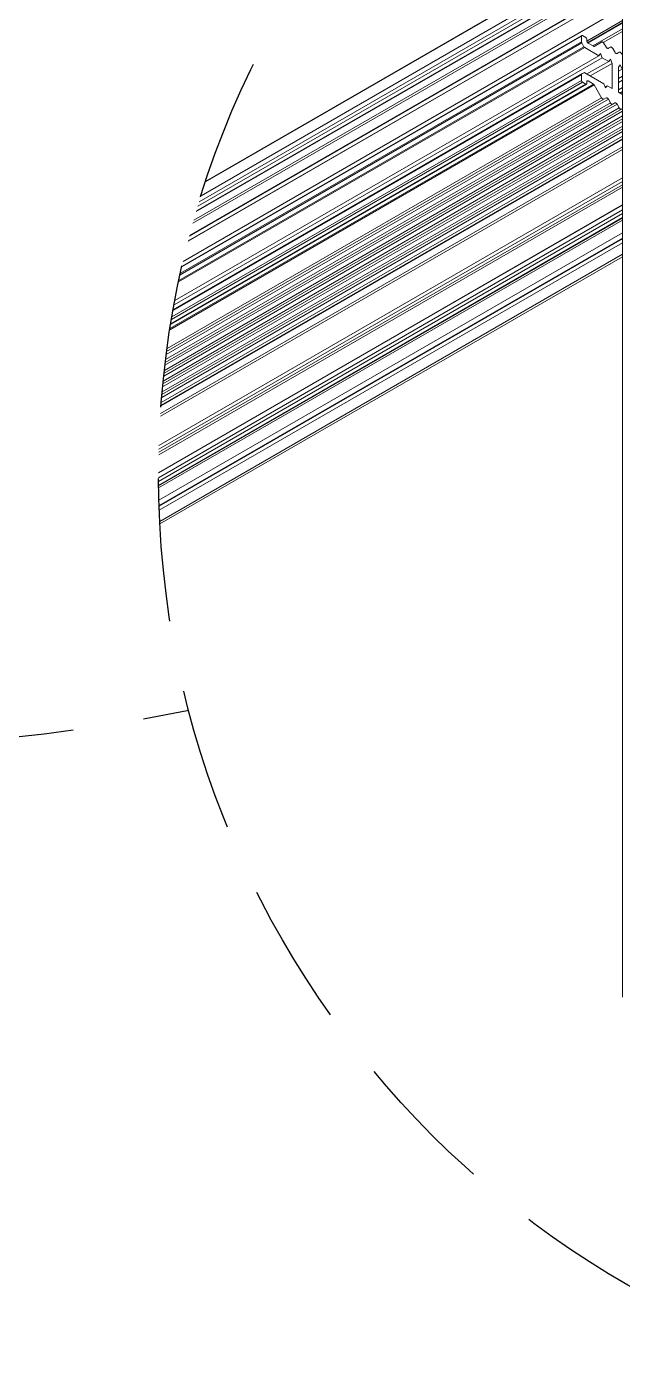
# Model space of a CAD drawing. Header units: millimetres. Extents: x 39 to 459, y 26 to 647.
# Drawn here: x 127.7 to 154.2, y 76.9 to 135.6 of the extents above; entities that cross this region are included whole.
import ezdxf

# ---------------------------------------------------------------- set-up
doc = ezdxf.new("R2010")
doc.units = ezdxf.units.MM
doc.linetypes.add('DASH2', pattern=[19.05, 12.7, -6.35])
doc.layers.add('ANTET', color=7, linetype='Continuous')

msp = doc.modelspace()

# ---------------------------------------------------------------- linework, layer by layer
at = {"color": 7, "linetype": 'Continuous', "lineweight": 15}
for p, q in [((154.197, 151.587), (154.197, 92.544)), ((154.197, 139.446), (135.695, 128.768)), ((135.273, 127.413), (154.197, 138.334)), ((154.197, 137.45), (134.979, 126.359)), ((152.658, 134.896), (154.197, 135.784)), ((152.372, 135.201), (134.635, 124.964)), ((152.387, 135.232), (134.642, 124.991)), ((152.372, 135.201), (152.372, 134.949)), ((152.566, 135.145), (152.421, 135.229)), ((152.615, 134.977), (152.615, 135.061)), ((152.518, 134.697), (134.488, 124.29)), ((152.484, 134.733), (134.501, 124.354)), ((152.387, 134.901), (134.556, 124.61)), ((152.372, 134.949), (134.57, 124.675)), ((152.387, 134.901), (152.484, 134.733)), ((152.518, 134.697), (153.144, 134.335)), ((152.906, 134.753), (152.664, 134.893)), ((153.269, 134.939), (152.938, 134.748)), ((153.269, 134.939), (152.941, 134.749)), ((153.144, 134.335), (153.222, 134.431)), ((153.222, 134.431), (153.299, 134.246)), ((153.463, 134.722), (153.372, 134.88)), ((153.657, 134.715), (153.565, 134.661)), ((153.657, 134.715), (153.566, 134.662)), ((153.851, 134.498), (153.76, 134.656)), ((154.046, 134.491), (153.953, 134.437)), ((154.046, 134.491), (153.954, 134.438)), ((154.197, 134.348), (154.149, 134.432)), ((153.299, 134.246), (134.287, 123.273)), ((153.144, 134.335), (134.324, 123.473)), ((153.581, 134.083), (152.61, 133.522)), ((153.736, 133.994), (152.765, 133.433)), ((153.299, 134.246), (153.581, 134.083)), ((153.581, 134.083), (153.659, 134.178)), ((153.659, 134.178), (153.736, 133.994)), ((153.736, 133.994), (153.736, 132.873)), ((154.095, 133.926), (154.018, 133.831)), ((154.018, 133.831), (154.018, 132.71)), ((154.173, 133.742), (154.095, 133.926)), ((152.372, 133.239), (134.193, 122.747)), ((152.372, 133.491), (134.242, 123.028)), ((152.484, 133.579), (134.247, 123.054)), ((152.387, 133.523), (134.247, 123.053)), ((152.372, 133.491), (152.372, 133.239)), ((152.484, 133.579), (152.387, 133.523)), ((153.363, 133.088), (152.518, 133.575)), ((154.173, 133.742), (154.018, 133.652)), ((154.197, 133.43), (154.018, 133.327)), ((154.197, 133.251), (154.018, 133.148)), ((154.197, 133.728), (154.173, 133.742)), ((152.941, 133.035), (134.097, 122.159)), ((152.906, 133.071), (134.106, 122.221)), ((134.137, 122.411), (152.601, 133.068)), ((152.566, 133.071), (134.141, 122.437)), ((152.421, 133.155), (134.172, 122.623)), ((152.421, 133.155), (152.566, 133.071)), ((152.615, 133.099), (152.615, 133.183)), ((152.664, 133.211), (152.906, 133.071)), ((152.941, 133.035), (153.269, 132.466)), ((153.44, 132.903), (153.363, 133.088)), ((153.517, 132.999), (153.423, 132.944)), ((153.517, 132.999), (153.44, 132.903)), ((153.736, 132.873), (153.517, 132.999)), ((154.197, 132.925), (154.018, 132.822)), ((154.018, 132.71), (154.197, 132.607)), ((154.197, 132.747), (154.075, 132.677)), ((153.954, 132.176), (133.882, 120.591)), ((153.76, 132.182), (133.897, 120.718)), ((153.657, 132.242), (133.912, 120.846)), ((153.566, 132.4), (133.941, 121.073)), ((153.372, 132.407), (133.958, 121.202)), ((153.269, 132.466), (133.975, 121.331)), ((153.372, 132.407), (153.463, 132.459)), ((153.566, 132.4), (153.657, 132.242)), ((153.76, 132.182), (153.851, 132.235)), ((153.954, 132.176), (154.046, 132.018)), ((154.197, 131.538), (133.792, 119.762)), ((154.149, 131.958), (133.842, 120.238)), ((154.046, 132.018), (133.856, 120.365)), ((154.149, 131.958), (154.197, 131.986)), ((154.197, 131.09), (133.749, 119.289)), ((154.197, 130.641), (133.711, 118.819)), ((154.197, 128.608), (133.609, 116.726)), ((154.197, 128.745), (133.612, 116.865)), ((154.197, 128.745), (133.612, 116.865)), ((154.197, 128.913), (133.617, 117.036)), ((133.6, 115.236), (154.197, 127.123)), ((154.197, 127.035), (133.601, 115.148)), ((154.197, 126.474), (133.613, 114.595)), ((154.197, 126.239), (133.62, 114.364))]:
    msp.add_line(p, q, dxfattribs=at)
at = {"color": 8, "linetype": 'Continuous', "lineweight": 15}
for p, q in [((154.197, 139.422), (135.686, 128.739)), ((154.197, 138.536), (135.345, 127.656)), ((154.197, 138.697), (135.404, 127.851)), ((154.197, 138.913), (135.485, 128.114)), ((154.197, 138.918), (135.487, 128.12)), ((154.197, 138.022), (135.165, 127.038)), ((154.197, 138.358), (135.281, 127.441)), ((154.197, 137.422), (134.97, 126.326)), ((154.197, 137.91), (135.127, 126.904)), ((154.197, 137.236), (134.913, 126.107)), ((154.197, 137.241), (134.915, 126.112)), ((154.197, 136.452), (134.688, 125.192)), ((154.197, 135.891), (152.615, 134.978)), ((154.197, 135.807), (152.643, 134.91)), ((154.197, 135.527), (152.88, 134.768)), ((154.197, 135.415), (153.339, 134.92)), ((152.664, 133.211), (152.615, 133.183)), ((154.197, 131.657), (133.805, 119.888)), ((154.197, 131.867), (133.828, 120.112)), ((154.197, 130.971), (133.739, 119.164)), ((154.197, 131.209), (133.76, 119.414)), ((154.197, 131.419), (133.78, 119.636)), ((154.197, 130.618), (133.71, 118.794)), ((154.197, 130.76), (133.721, 118.943)), ((154.197, 130.174), (133.678, 118.332)), ((154.197, 130.286), (133.686, 118.448)), ((154.197, 128.492), (133.606, 116.608)), ((154.197, 127.707), (133.597, 115.818)), ((154.197, 127.702), (133.597, 115.813)), ((154.197, 127.486), (133.597, 115.597)), ((154.197, 127.326), (133.598, 115.437)), ((154.197, 127.147), (133.6, 115.259)), ((154.197, 126.211), (133.621, 114.336)), ((154.197, 126.03), (133.627, 114.159)), ((154.197, 126.025), (133.627, 114.154)), ((154.197, 125.521), (133.649, 113.662)), ((154.197, 125.409), (133.655, 113.553))]:
    msp.add_line(p, q, dxfattribs=at)
at = {"color": 7, "linetype": 'Continuous', "lineweight": 15, "flags": 128}
for points in [[(153.372, 134.88), (153.361, 134.897), (153.348, 134.912), (153.335, 134.924), (153.321, 134.934), (153.306, 134.941), (153.293, 134.944), (153.28, 134.943), (153.269, 134.939)], [(153.566, 134.662), (153.555, 134.658), (153.543, 134.658), (153.529, 134.661), (153.515, 134.667), (153.5, 134.677), (153.487, 134.69), (153.474, 134.705), (153.463, 134.722)], [(153.76, 134.656), (153.749, 134.672), (153.737, 134.687), (153.723, 134.7), (153.709, 134.71), (153.695, 134.717), (153.681, 134.72), (153.668, 134.719), (153.657, 134.715)], [(153.954, 134.438), (153.943, 134.434), (153.931, 134.434), (153.917, 134.437), (153.903, 134.443), (153.889, 134.453), (153.875, 134.466), (153.863, 134.481), (153.851, 134.498)], [(154.149, 134.432), (154.138, 134.448), (154.125, 134.463), (154.111, 134.476), (154.097, 134.486), (154.083, 134.492), (154.069, 134.496), (154.057, 134.495), (154.046, 134.491)], [(153.269, 132.466), (153.28, 132.449), (153.293, 132.434), (153.306, 132.421), (153.321, 132.412), (153.335, 132.405), (153.348, 132.402), (153.361, 132.402), (153.372, 132.407)], [(153.463, 132.459), (153.474, 132.463), (153.487, 132.464), (153.5, 132.461), (153.515, 132.454), (153.529, 132.444), (153.543, 132.432), (153.555, 132.417), (153.566, 132.4)], [(153.657, 132.242), (153.668, 132.225), (153.681, 132.21), (153.695, 132.197), (153.709, 132.188), (153.723, 132.181), (153.737, 132.178), (153.749, 132.178), (153.76, 132.182)], [(153.851, 132.235), (153.863, 132.239), (153.875, 132.24), (153.889, 132.237), (153.903, 132.23), (153.917, 132.22), (153.931, 132.208), (153.943, 132.193), (153.954, 132.176)], [(154.046, 132.018), (154.057, 132.001), (154.069, 131.986), (154.083, 131.973), (154.097, 131.963), (154.111, 131.957), (154.125, 131.954), (154.138, 131.954), (154.149, 131.958)]]:
    msp.add_lwpolyline(points, dxfattribs=at)
at = {"color": 7, "linetype": 'Continuous', "lineweight": 15}
for centre, radius, start, end in [((152.402, 135.206), 0.03, 50.81477, 189.27668), ((152.51, 135.056), 0.105, 2.57623, 57.40475), ((152.472, 134.952), 0.0994, 181.9683, 211.07043), ((152.57, 134.781), 0.0991, 208.85239, 238.02618), ((152.721, 134.982), 0.106, 182.64596, 237.37684), ((152.926, 134.781), 0.0345, 234.34617, 294.28674), ((152.407, 133.495), 0.0345, 125.74187, 185.62904), ((152.478, 133.244), 0.105, 182.58659, 237.40042), ((152.498, 133.547), 0.0346, 54.40853, 114.22438), ((152.585, 133.094), 0.03, 230.81842, 9.23683), ((152.645, 133.188), 0.03, 50.80088, 189.15822), ((152.855, 132.988), 0.0981, 28.71907, 58.19179)]:
    msp.add_arc(centre, radius, start, end, dxfattribs=at)
at = {"layer": 'ANTET', "color": 0, "linetype": 'DASH2', "ltscale": 0.5}
msp.add_circle((175.086, 115.74), 41.489, dxfattribs=at)
msp.add_arc((117.746, 191.125), 87.555, 236.35888, 281.32436, dxfattribs=at)

doc.saveas('drawing.dxf')
